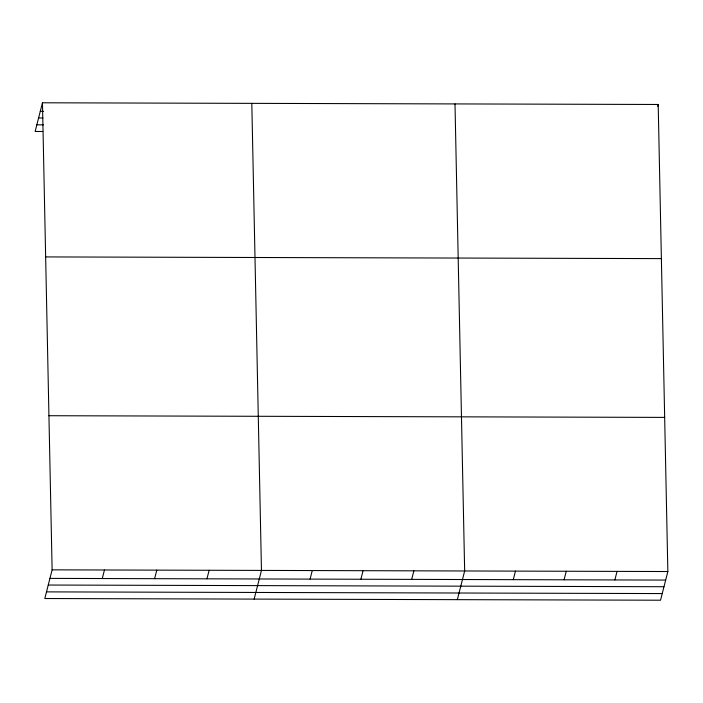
<?xml version="1.0" encoding="UTF-8"?>
<svg xmlns="http://www.w3.org/2000/svg" width="703" height="703" viewBox="0 0 703 703"><rect width="100%" height="100%" fill="white"/><g stroke="black" fill="none" stroke-linecap="round" stroke-linejoin="round"><path stroke-width="1.05" d="M42.461 102.787L52.119 569.843L44.807 598.525L660.539 600.213L667.85 571.53L658.193 104.475L42.461 102.787L35.15 131.47L42.786 131.496M102.278 578.534L104.457 569.984M154.616 578.674L156.795 570.133M206.954 578.824L209.134 570.274M254.152 599.097L261.463 570.414L251.806 103.359M310.085 579.105L312.264 570.555M360.885 579.246L363.064 570.695M411.686 579.377L413.865 570.836M457.345 599.65L464.657 570.977L454.999 103.921M513.278 579.659L515.457 571.108M657.709 106.373L658.193 104.475M564.078 579.799L566.258 571.249M614.87 579.94L617.049 571.39M40.282 111.338L43.551 111.346M38.586 117.981L42.953 117.99M36.846 124.826L43.384 124.844M45.651 256.92L661.382 258.607M48.929 415.719L664.66 417.397M52.119 569.843L667.85 571.53M49.939 578.393L665.671 580.08M48.243 585.037L663.975 586.724M46.503 591.882L662.235 593.569"/></g></svg>
